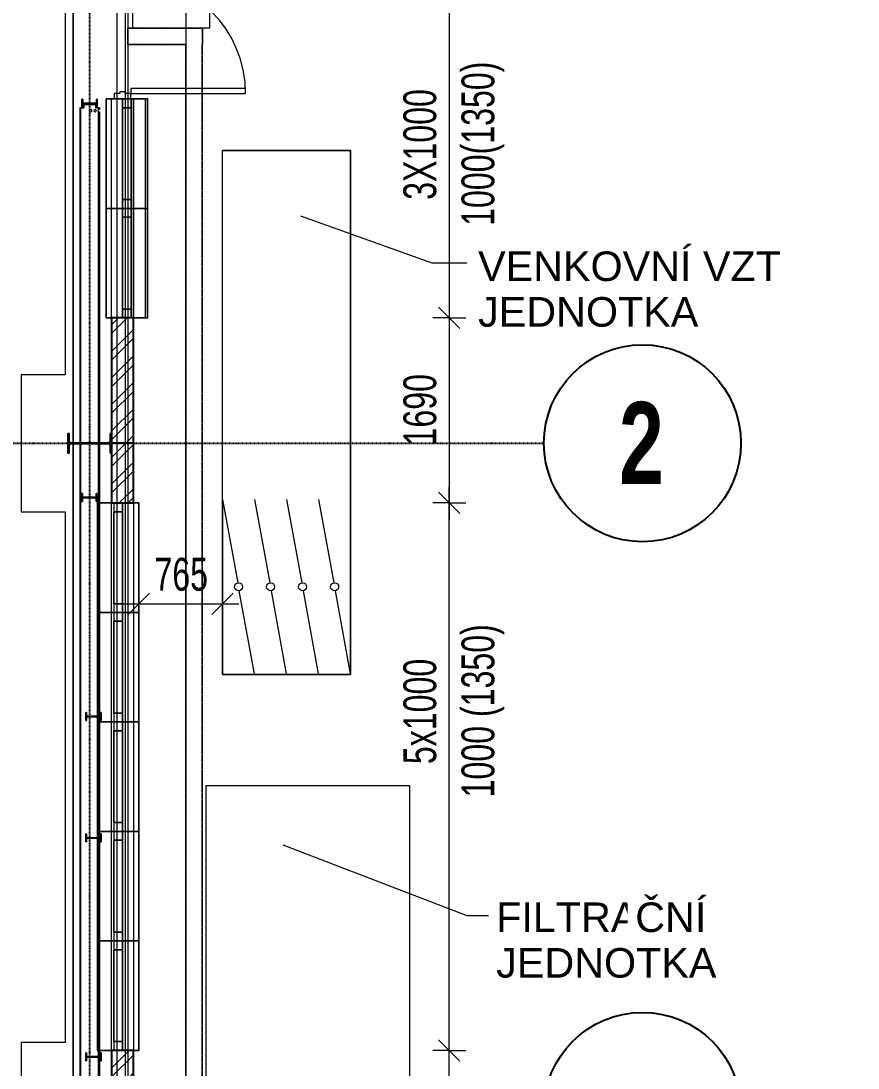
# Model space of a CAD drawing. Header units: millimetres. Extents: x 2179 to 48742, y 3478 to 161002.
# Drawn here: x 37212 to 44859, y 141284 to 150848 of the extents above; entities that cross this region are included whole.
import ezdxf

# ---------------------------------------------------------------- set-up
doc = ezdxf.new("R2010")
doc.units = ezdxf.units.MM
doc.linetypes.add('1_Čerchovaná 6_0mm', pattern=[12, 6, -3, 0, -3])
doc.linetypes.add('3_Čárkovaná 1_0mm', pattern=[2, 1, -1])
for name, color, linetype, lineweight, true_color in [('2966-1_navrh dispozice stroju-HK_02_dwg-1', 7, 'Continuous', 9, 0x919191), ('A-WALL-PATT-1', 9, 'Continuous', 9, 0x808080), ('S-GRID-1', 9, '1_Čerchovaná 6_0mm', 25, 0x808080), ('S-GRID-IDEN', 9, 'Continuous', 25, 0x808080), ('S-GRID-IDEN-1', 9, 'Continuous', 9, 0x808080)]:
    doc.layers.add(name, color=color, linetype=linetype, lineweight=lineweight, true_color=true_color)
for name, color, linetype, lineweight in [('A-ANNO-DIMS', 7, 'Continuous', 9), ('A-ANNO-DIMS-150', 7, 'Continuous', 9), ('A-DETL-MBND', 7, '3_Čárkovaná 1_0mm', 9), ('A-DETL-THIN-1', 7, 'Continuous', 9), ('A-DOOR', 7, 'Continuous', 9), ('A-DOOR-1', 7, 'Continuous', 18), ('A-DOOR-FRAM', 7, 'Continuous', 18), ('A-FLOR', 7, 'Continuous', 9), ('A-GENM', 7, 'Continuous', 9), ('A-GLAZ', 7, 'Continuous', 9), ('A-GLAZ-SILL', 7, 'Continuous', 9), ('A-WALL', 7, 'Continuous', 9), ('A-WALL-1', 7, 'Continuous', 25), ('filtrační jednotka', 7, 'Continuous', 9), ('G-ANNO-TEXT', 7, 'Continuous', 9), ('Nedefinovaný_Potrubí_VZT_příslušenství', 7, 'Continuous', 9), ('Potrubí_VZT_příslušenství', 7, 'Continuous', 9), ('S-BEAM', 7, 'Continuous', 9), ('S-COLS', 7, 'Continuous', 9)]:
    doc.layers.add(name, color=color, linetype=linetype, lineweight=lineweight)
doc.styles.add('Arial_1', font='arial.ttf', dxfattribs={"width": 0.7, "height": 300})
doc.styles.add('Arial_2', font='arial.ttf', dxfattribs={"height": 270})
doc.styles.add('Arial_B_1', font='arialbd.ttf', dxfattribs={"width": 0.7, "height": 750})
doc.dimstyles.new('Vnitřní_-_průhledné', dxfattribs={"dimscale": 304.8, "dimtxt": 306.07782, "dimasz": 0.639764, "dimexe": 0.492126, "dimexo": 0.0625, "dimgap": 0.098425, "dimtad": 1, "dimdec": 0, "dimrnd": 5, "dimzin": 0, "dimdsep": 46, "dimtxsty": 'Arial_1', "dimblk1": 'OBLIQUE', "dimblk2": 'OBLIQUE', "dimsah": 1, "dimcen": 0.09, "dimdle": 0.492126, "dimazin": 0, "dimtfac": 1, "dimtdec": 4, "dimtix": 1, "dimtmove": 0, "dimatfit": 3, "dimfxl": 0.492126, "dimfxlon": 1, "dimtvp": 1, "dimtolj": 1, "dimtzin": 0, "dimarcsym": 2})
doc.dimstyles.new('Vnitřní_-_průhledné_1', dxfattribs={"dimscale": 304.8, "dimtxt": 306.07782, "dimasz": 0.639764, "dimexe": 0.492126, "dimexo": 0.0625, "dimgap": 0.098425, "dimtad": 1, "dimdec": 0, "dimrnd": 5, "dimzin": 0, "dimdsep": 46, "dimtxsty": 'Arial_1', "dimblk1": 'OBLIQUE', "dimblk2": 'OBLIQUE', "dimsah": 1, "dimcen": 0.09, "dimdle": 0.492126, "dimazin": 0, "dimtfac": 1, "dimtdec": 4, "dimtix": 1, "dimtmove": 2, "dimatfit": 3, "dimfxl": 0.492126, "dimfxlon": 1, "dimtvp": 1, "dimtolj": 1, "dimtzin": 0, "dimarcsym": 2})
pattern_1 = [(45.00036, (-161918.41, 0), (-121.23422, 121.2327), []), (45.00036, (-161837.59, 0.0005), (-121.23422, 121.2327), [])]

# ---------------------------------------------------------------- blocks, each defined once
blk = doc.blocks.new('Sloup IPE - 387893-1NP _ stroje')
at = {"layer": 'S-COLS'}
for p, q in [((246811, 23247.8), (246718.2, 23093.5)), ((246718.2, 23093.5), (246811, 23247.8)), ((246789.2, 23185.4), (246822.5, 23240.9)), ((246822.5, 23240.9), (246789.2, 23185.4)), ((246822.5, 23240.9), (246811, 23247.8)), ((246811, 23247.8), (246822.5, 23240.9)), ((246799.6, 23229), (246788.3, 23210.1)), ((246788.3, 23210.1), (246799.6, 23229)), ((246799.6, 23229), (246788.3, 23210.1)), ((246788.3, 23210.1), (246799.6, 23229)), ((246799.6, 23229), (246788.3, 23210.1)), ((246788.3, 23210.1), (246799.6, 23229)), ((246799.6, 23229), (246788.3, 23210.1)), ((246788.3, 23210.1), (246799.6, 23229)), ((246788.3, 23210.1), (246799.9, 23203.1)), ((246788.3, 23210.1), (246799.9, 23203.1)), ((246788.3, 23210.1), (246799.9, 23203.1)), ((246788.3, 23210.1), (246799.9, 23203.1)), ((246792, 23149.2), (247075.6, 22978.7)), ((247075.6, 22978.7), (246792, 23149.2)), ((247080.1, 22986.1), (246796.4, 23156.6)), ((246796.4, 23156.6), (247080.1, 22986.1)), ((246811.2, 23222), (246799.6, 23229)), ((246811.2, 23222), (246799.6, 23229)), ((246811.2, 23222), (246799.6, 23229)), ((246811.2, 23222), (246799.6, 23229)), ((246811.2, 23222), (246799.9, 23203.1)), ((246799.9, 23203.1), (246811.2, 23222)), ((246811.2, 23222), (246799.9, 23203.1)), ((246799.9, 23203.1), (246811.2, 23222)), ((246811.2, 23222), (246799.9, 23203.1)), ((246799.9, 23203.1), (246811.2, 23222)), ((246811.2, 23222), (246799.9, 23203.1)), ((246799.9, 23203.1), (246811.2, 23222)), ((246718.2, 23093.5), (246729.8, 23086.6)), ((246729.8, 23086.6), (246718.2, 23093.5)), ((246740.9, 23131.3), (246729.6, 23112.4)), ((246729.6, 23112.4), (246740.9, 23131.3)), ((246740.9, 23131.3), (246729.6, 23112.4)), ((246729.6, 23112.4), (246740.9, 23131.3)), ((246740.9, 23131.3), (246729.6, 23112.4)), ((246729.6, 23112.4), (246740.9, 23131.3)), ((246740.9, 23131.3), (246729.6, 23112.4)), ((246729.6, 23112.4), (246740.9, 23131.3)), ((246729.6, 23112.4), (246741.1, 23105.4)), ((246729.6, 23112.4), (246741.1, 23105.4)), ((246729.6, 23112.4), (246741.1, 23105.4)), ((246729.6, 23112.4), (246741.1, 23105.4)), ((246729.8, 23086.6), (246763.1, 23142)), ((246763.1, 23142), (246729.8, 23086.6)), ((246752.5, 23124.3), (246740.9, 23131.3)), ((246752.5, 23124.3), (246740.9, 23131.3)), ((246752.5, 23124.3), (246740.9, 23131.3)), ((246752.5, 23124.3), (246740.9, 23131.3)), ((246752.5, 23124.3), (246741.1, 23105.4)), ((246741.1, 23105.4), (246752.5, 23124.3)), ((246752.5, 23124.3), (246741.1, 23105.4)), ((246741.1, 23105.4), (246752.5, 23124.3)), ((246752.5, 23124.3), (246741.1, 23105.4)), ((246741.1, 23105.4), (246752.5, 23124.3)), ((246752.5, 23124.3), (246741.1, 23105.4)), ((246741.1, 23105.4), (246752.5, 23124.3)), ((247142.2, 23048.7), (247108.9, 22993.2)), ((247108.9, 22993.2), (247142.2, 23048.7)), ((247153.8, 23041.7), (247142.2, 23048.7)), ((247142.2, 23048.7), (247153.8, 23041.7)), ((247061.1, 22887.5), (247153.8, 23041.7)), ((247153.8, 23041.7), (247061.1, 22887.5)), ((247082.8, 22949.9), (247049.5, 22894.4)), ((247049.5, 22894.4), (247082.8, 22949.9)), ((247049.5, 22894.4), (247061.1, 22887.5)), ((247061.1, 22887.5), (247049.5, 22894.4))]:
    blk.add_line(p, q, dxfattribs=at)
at = {"layer": 'S-COLS', "flags": 128}
for points in [[(246763.1, 23142), (246766, 23145.8), (246769.6, 23148.8), (246773.8, 23150.9), (246778.4, 23152), (246783.1, 23152.1), (246787.7, 23151.2), (246792, 23149.2)], [(246796.4, 23156.6), (246792.6, 23159.4), (246789.6, 23163.1), (246787.5, 23167.3), (246786.4, 23171.8), (246786.3, 23176.5), (246787.2, 23181.1), (246789.2, 23185.4)], [(247075.6, 22978.7), (247079.4, 22975.8), (247082.4, 22972.2), (247084.5, 22968), (247085.6, 22963.5), (247085.7, 22958.7), (247084.8, 22954.1), (247082.8, 22949.9)], [(247108.9, 22993.2), (247106, 22989.5), (247102.4, 22986.5), (247098.2, 22984.4), (247093.7, 22983.2), (247089, 22983.1), (247084.3, 22984.1), (247080.1, 22986.1)]]:
    blk.add_lwpolyline(points, dxfattribs=at)
at = {"layer": 'S-COLS'}
for centre, start, end in [((246781.1, 23131.2), 58.98964, 148.98964), ((246807.2, 23174.6), 148.98964, 238.98964), ((247064.8, 22960.7), 328.98964, 58.98964), ((247090.9, 23004.1), 238.98964, 328.98964)]:
    blk.add_arc(centre, 21, start, end, dxfattribs=at)
blk = doc.blocks.new('OKNO_1k - Okno Hala 1000x1000-586513-1NP _ stroje')
at = {"layer": 'A-GENM'}
for p, q in [((500, 230), (-500, 230)), ((-500, 230), (-500, 220)), ((-500, 230), (-500, 210)), ((500, 230), (-500, 230)), ((-500, 80), (-500, 220)), ((-500, 210), (-500, 80)), ((-500, 210), (500, 210)), ((500, 210), (-500, 210)), ((500, 210), (500, 230)), ((500, 220), (500, 230)), ((500, 220), (500, 80)), ((500, 80), (500, 210)), ((500, 80), (-500, 80)), ((500, 80), (-500, 80))]:
    blk.add_line(p, q, dxfattribs=at)
at = {"layer": 'A-GLAZ'}
for p, q in [((-500, 80), (-500, 0)), ((500, 80), (-500, 80)), ((-500, 80), (-500, 0)), ((500, 80), (-500, 80)), ((-420, 80), (-420, 0)), ((-420, 0), (-420, 80)), ((420, 80), (-420, 80)), ((-420, 80), (420, 80)), ((-420, 0), (-420, 80)), ((420, 0), (420, 80)), ((420, 0), (420, 80)), ((420, 80), (420, 0)), ((500, 80), (500, 0)), ((500, 0), (500, 80)), ((500, 0), (-500, 0)), ((-500, 0), (500, 0)), ((-500, 0), (500, 0)), ((-500, -150), (-500, 0)), ((-500, 0), (-500, -148)), ((-500, 0), (500, 0)), ((-500, 0), (500, 0)), ((420, 0), (-420, 0)), ((420, 0), (-420, 0)), ((500, -148), (500, 0)), ((500, 0), (500, -150)), ((-500, -148), (-500, -150)), ((-500, -148), (500, -148)), ((-500, -148), (500, -148)), ((500, -150), (-500, -150)), ((-500, -150), (500, -150)), ((500, -150), (500, -148))]:
    blk.add_line(p, q, dxfattribs=at)
at = {"layer": 'A-GLAZ-SILL'}
blk.add_line((-500, 100), (500, 100), dxfattribs=at)
blk = doc.blocks.new('Sloup IPE - 487110-1NP _ stroje')
at = {"layer": 'S-COLS'}
for p, q in [((248457, 25733.9), (248494.6, 25796.4)), ((248494.6, 25796.4), (248457, 25733.9)), ((248462.9, 25730.3), (248457, 25733.9)), ((248457, 25733.9), (248462.9, 25730.3)), ((248476.9, 25753.6), (248462.9, 25730.3)), ((248462.9, 25730.3), (248476.9, 25753.6)), ((248582.7, 25698.2), (248486.5, 25756)), ((248486.5, 25756), (248582.7, 25698.2)), ((248500.5, 25792.9), (248486.6, 25769.6)), ((248486.6, 25769.6), (248500.5, 25792.9)), ((248489, 25760), (248585.1, 25702.2)), ((248585.1, 25702.2), (248489, 25760)), ((248494.6, 25796.4), (248500.5, 25792.9)), ((248500.5, 25792.9), (248494.6, 25796.4)), ((248535.3, 25732.1), (248532.9, 25728.1)), ((248535.3, 25732.1), (248532.9, 25728.1)), ((248532.9, 25728.1), (248542.3, 25722.4)), ((248542.3, 25722.4), (248532.9, 25728.1)), ((248537, 25731.1), (248534.6, 25727.1)), ((248544, 25721.4), (248534.6, 25727.1)), ((248537.1, 25731), (248534.7, 25727)), ((248544, 25721.4), (248534.7, 25727)), ((248535.3, 25732.1), (248544.8, 25726.5)), ((248544.8, 25726.5), (248535.3, 25732.1)), ((248546.5, 25725.4), (248537, 25731.1)), ((248546.5, 25725.4), (248537.1, 25731)), ((248554.1, 25720.8), (248544.8, 25726.5)), ((248544.8, 25726.5), (248554.2, 25720.8)), ((248546.5, 25725.4), (248555.9, 25719.8)), ((248546.5, 25725.4), (248555.9, 25719.8)), ((248594.7, 25704.6), (248608.7, 25727.9)), ((248608.7, 25727.9), (248594.7, 25704.6)), ((248608.7, 25727.9), (248614.6, 25724.3)), ((248614.6, 25724.3), (248608.7, 25727.9)), ((248551.7, 25716.8), (248542.3, 25722.4)), ((248542.3, 25722.4), (248551.8, 25716.8)), ((248544, 25721.4), (248553.5, 25715.7)), ((248544, 25721.4), (248553.5, 25715.7)), ((248554.1, 25720.8), (248551.7, 25716.8)), ((248551.8, 25716.8), (248554.2, 25720.8)), ((248553.5, 25715.7), (248555.9, 25719.8)), ((248553.5, 25715.7), (248555.9, 25719.8)), ((248569.6, 25711.5), (248567.2, 25707.5)), ((248569.6, 25711.5), (248567.2, 25707.5)), ((248576.6, 25701.8), (248567.2, 25707.5)), ((248567.2, 25707.5), (248576.6, 25701.8)), ((248571.3, 25710.5), (248568.9, 25706.5)), ((248578.3, 25700.8), (248568.9, 25706.5)), ((248571.4, 25710.4), (248569, 25706.4)), ((248578.3, 25700.8), (248569, 25706.4)), ((248569.6, 25711.5), (248579, 25705.9)), ((248579, 25705.9), (248569.6, 25711.5)), ((248571.1, 25665.3), (248585.1, 25688.6)), ((248585.1, 25688.6), (248571.1, 25665.3)), ((248577, 25661.7), (248571.1, 25665.3)), ((248571.1, 25665.3), (248577, 25661.7)), ((248580.7, 25704.8), (248571.3, 25710.5)), ((248580.7, 25704.8), (248571.4, 25710.4)), ((248582.7, 25698.2), (248576.6, 25701.8)), ((248576.6, 25701.8), (248582.7, 25698.2)), ((248582.7, 25698.2), (248576.6, 25701.8)), ((248614.6, 25724.3), (248577, 25661.7)), ((248577, 25661.7), (248614.6, 25724.3)), ((248582.7, 25698.2), (248578.3, 25700.8)), ((248578.3, 25700.8), (248582.7, 25698.2)), ((248578.3, 25700.8), (248582.7, 25698.2)), ((248585.1, 25702.2), (248579, 25705.9)), ((248579, 25705.9), (248585.1, 25702.2)), ((248585.1, 25702.2), (248579, 25705.9)), ((248580.7, 25704.8), (248585.1, 25702.2)), ((248580.7, 25704.8), (248585.1, 25702.2)), ((248585.1, 25702.2), (248580.7, 25704.8)), ((248584.7, 25696.4), (248585.7, 25695.8)), ((248584.7, 25696.4), (248585.7, 25695.8)), ((248584.7, 25696.4), (248585.8, 25695.7)), ((248585.7, 25695.8), (248588.6, 25700.7)), ((248585.8, 25695.7), (248588.7, 25700.6)), ((248586.8, 25693.6), (248585.8, 25694.2)), ((248586.8, 25693.6), (248585.8, 25694.2)), ((248586.8, 25693.6), (248591.1, 25700.7)), ((248586.8, 25693.6), (248591.1, 25700.7)), ((248587.6, 25701.3), (248588.6, 25700.7)), ((248588.6, 25700.7), (248587.6, 25701.3)), ((248588.7, 25700.6), (248587.6, 25701.3)), ((248590, 25701.3), (248591.1, 25700.7)), ((248590, 25701.3), (248591.1, 25700.7))]:
    blk.add_line(p, q, dxfattribs=at)
for centre, start, end in [((248482.9, 25750), 58.98964, 148.98964), ((248482.9, 25750), 58.98964, 148.98964), ((248492.6, 25766), 148.98964, 238.98964), ((248492.6, 25766), 148.98964, 238.98964), ((248579.1, 25692.2), 328.98964, 58.98964), ((248579.1, 25692.2), 328.98964, 58.98964), ((248588.7, 25708.2), 238.98964, 328.98964), ((248588.7, 25708.2), 238.98964, 328.98964)]:
    blk.add_arc(centre, 7, start, end, dxfattribs=at)
for points, knots in [([(248582.7, 25698.2), (248583.1, 25697.9), (248583.9, 25697.3), (248585.1, 25695.9), (248585.6, 25694.9), (248585.8, 25694.2)], [0, 0, 0, 0, 0.25, 0.5, 1, 1, 1, 1]), ([(248582.7, 25698.2), (248583.1, 25697.9), (248583.9, 25697.3), (248585.1, 25695.9), (248585.6, 25694.9), (248585.8, 25694.2)], [0, 0, 0, 0, 0.25, 0.5, 1, 1, 1, 1]), ([(248582.7, 25698.2), (248583.1, 25697.9), (248583.9, 25697.3), (248585.1, 25695.9), (248585.6, 25694.9), (248585.8, 25694.2)], [-1, -1, -1, -1, -0.75, -0.5, 0, 0, 0, 0]), ([(248585.1, 25702.2), (248585.6, 25701.9), (248586.5, 25701.5), (248588.2, 25701.1), (248589.4, 25701.2), (248590, 25701.3)], [0, 0, 0, 0, 0.25, 0.5, 1, 1, 1, 1]), ([(248585.1, 25702.2), (248585.6, 25701.9), (248586.5, 25701.5), (248588.2, 25701.1), (248589.4, 25701.2), (248590, 25701.3)], [-1, -1, -1, -1, -0.75, -0.5, 0, 0, 0, 0]), ([(248585.1, 25702.2), (248585.6, 25701.9), (248586.5, 25701.5), (248588.2, 25701.1), (248589.4, 25701.2), (248590, 25701.3)], [-1, -1, -1, -1, -0.75, -0.5, 0, 0, 0, 0])]:
    blk.add_open_spline(points, degree=3, knots=knots, dxfattribs=at)
for points in [[(248582.7, 25698.2), (248583.2, 25697.9), (248583.9, 25697.3), (248584.5, 25696.7), (248584.7, 25696.4)], [(248582.7, 25698.2), (248583.2, 25697.9), (248583.9, 25697.3), (248584.5, 25696.7), (248584.7, 25696.4)], [(248582.7, 25698.2), (248583.2, 25697.9), (248583.9, 25697.3), (248584.5, 25696.7), (248584.7, 25696.4)], [(248584.7, 25696.4), (248584.9, 25696.2), (248585.2, 25695.7), (248585.5, 25694.9), (248585.7, 25694.5), (248585.8, 25694.2)], [(248585.1, 25702.2), (248585.6, 25701.9), (248586.5, 25701.5), (248587.3, 25701.3), (248587.6, 25701.3)], [(248585.1, 25702.2), (248585.6, 25701.9), (248586.5, 25701.5), (248587.3, 25701.3), (248587.6, 25701.3)], [(248585.1, 25702.2), (248585.6, 25701.9), (248586.5, 25701.5), (248587.3, 25701.3), (248587.6, 25701.3)], [(248587.6, 25701.3), (248587.9, 25701.2), (248588.5, 25701.2), (248589.3, 25701.2), (248589.8, 25701.3), (248590, 25701.3)]]:
    blk.add_open_spline(points, degree=3, dxfattribs=at)
blk = doc.blocks.new('IPE - 489591-1NP _ stroje')
at = {"layer": 'S-BEAM'}
for p, q in [((248436.5, 25740.4), (243757, 17955.7)), ((248436.5, 25740.4), (243757, 17955.7)), ((248443.3, 25736.3), (243762.1, 17948.6)), ((248443.3, 25736.3), (243762.1, 17948.6)), ((248443.3, 25736.3), (243762.1, 17948.6)), ((248443.3, 25736.3), (248436.5, 25740.4)), ((248436.5, 25740.4), (248443.3, 25736.3)), ((248451, 25731.6), (248443.3, 25736.3)), ((248443.3, 25736.3), (248451, 25731.6)), ((248451, 25731.6), (248468.9, 25720.9)), ((248451, 25731.6), (248468.9, 25720.9)), ((248484, 25745.9), (248468.9, 25720.9)), ((248484, 25745.9), (248468.9, 25720.9)), ((248575, 25691.1), (248484, 25745.9)), ((248484, 25745.9), (248575, 25691.1)), ((248575, 25691.1), (248560, 25666.2)), ((248575, 25691.1), (248560, 25666.2)), ((248576.2, 25656.4), (248560, 25666.2)), ((248576.2, 25656.4), (248560, 25666.2)), ((248574.4, 25636.1), (248583.9, 25651.8)), ((248583.9, 25651.8), (248574.4, 25636.1)), ((248583.9, 25651.8), (248574.4, 25636.1)), ((248576.2, 25656.4), (248583.9, 25651.8)), ((248583.9, 25651.8), (248576.2, 25656.4)), ((248590.7, 25647.7), (248583.1, 25634.9)), ((248590.7, 25647.7), (248583.1, 25634.9)), ((248590.7, 25647.7), (248583.9, 25651.8)), ((248590.7, 25647.7), (248583.9, 25651.8)), ((243905.9, 17869.5), (248566.7, 25623.2)), ((248566.7, 25623.2), (243905.9, 17869.5)), ((248566.7, 25623.2), (243905.9, 17869.5)), ((248571.7, 25616.1), (243914.5, 17868.4)), ((248571.7, 25616.1), (243914.5, 17868.4))]:
    blk.add_line(p, q, dxfattribs=at)
for centre, start, end in [((248508.8, 25666.7), 58.98964, 238.98964), ((248508.8, 25666.7), 58.98964, 238.98964), ((248508.8, 25666.7), 238.98964, 58.98964), ((248508.8, 25666.7), 238.98964, 58.98964), ((248543.1, 25646.1), 58.98964, 238.98964), ((248543.1, 25646.1), 58.98964, 238.98964), ((248543.1, 25646.1), 238.98964, 58.98964), ((248543.1, 25646.1), 238.98964, 58.98964), ((248577.4, 25625.5), 58.98964, 105.64236), ((248577.4, 25625.5), 58.98964, 105.64236), ((248577.4, 25625.5), 192.33692, 238.98964), ((248577.4, 25625.5), 192.33692, 238.98964)]:
    blk.add_arc(centre, 11, start, end, dxfattribs=at)
for knots in [[0, 0, 0, 0, 0.1, 0.15, 0.2, 0.25, 0.3, 0.35, 0.4, 0.5, 0.6, 0.65, 0.7, 0.75, 0.8, 0.85, 0.9, 1, 1, 1, 1], [-1, -1, -1, -1, -0.9, -0.85, -0.8, -0.75, -0.7, -0.65, -0.6, -0.5, -0.4, -0.35, -0.3, -0.25, -0.2, -0.15, -0.1, 0, 0, 0, 0]]:
    blk.add_open_spline([(248566.7, 25623.2), (248566.7, 25623.2), (248566.6, 25623.4), (248566.5, 25624.1), (248566.4, 25624.9), (248566.4, 25625.8), (248566.5, 25626.8), (248566.7, 25627.9), (248567.1, 25629.4), (248567.9, 25631.2), (248569.1, 25632.8), (248570.2, 25633.9), (248571.1, 25634.6), (248572, 25635.1), (248572.8, 25635.5), (248573.5, 25635.8), (248574.2, 25636), (248574.4, 25636.1), (248574.4, 25636.1)], degree=3, knots=knots, dxfattribs=at)
blk = doc.blocks.new('Sloup IPE - 507956-1NP _ stroje')
at = {"layer": 'S-COLS'}
for p, q in [((245030.2, 19965.1), (245067.8, 20027.7)), ((245067.8, 20027.7), (245030.2, 19965.1)), ((245073.7, 20024.1), (245059.8, 20000.8)), ((245059.8, 20000.8), (245073.7, 20024.1)), ((245062.2, 19991.2), (245158.3, 19933.4)), ((245158.3, 19933.4), (245062.2, 19991.2)), ((245067.8, 20027.7), (245073.7, 20024.1)), ((245073.7, 20024.1), (245067.8, 20027.7)), ((245036.1, 19961.5), (245030.2, 19965.1)), ((245030.2, 19965.1), (245036.1, 19961.5)), ((245050.1, 19984.8), (245036.1, 19961.5)), ((245036.1, 19961.5), (245050.1, 19984.8)), ((245155.9, 19929.4), (245059.7, 19987.2)), ((245059.7, 19987.2), (245155.9, 19929.4)), ((245144.3, 19896.5), (245158.3, 19919.8)), ((245158.3, 19919.8), (245144.3, 19896.5)), ((245150.2, 19893), (245144.3, 19896.5)), ((245144.3, 19896.5), (245150.2, 19893)), ((245187.8, 19955.5), (245150.2, 19893)), ((245150.2, 19893), (245187.8, 19955.5)), ((245167.9, 19935.8), (245181.9, 19959.1)), ((245181.9, 19959.1), (245167.9, 19935.8)), ((245181.9, 19959.1), (245187.8, 19955.5)), ((245187.8, 19955.5), (245181.9, 19959.1))]:
    blk.add_line(p, q, dxfattribs=at)
for centre, start, end in [((245056.1, 19981.2), 58.98964, 148.98964), ((245056.1, 19981.2), 58.98964, 148.98964), ((245065.8, 19997.2), 148.98964, 238.98964), ((245065.8, 19997.2), 148.98964, 238.98964), ((245152.3, 19923.4), 328.98964, 58.98964), ((245152.3, 19923.4), 328.98964, 58.98964), ((245161.9, 19939.4), 238.98964, 328.98964), ((245161.9, 19939.4), 238.98964, 328.98964)]:
    blk.add_arc(centre, 7, start, end, dxfattribs=at)
blk = doc.blocks.new('Sloup IPE - 508019-1NP _ stroje')
at = {"layer": 'S-COLS'}
for p, q in [((245639.1, 20978.1), (245601.5, 20915.5)), ((245601.5, 20915.5), (245639.1, 20978.1)), ((245631.1, 20951.3), (245645, 20974.5)), ((245645, 20974.5), (245631.1, 20951.3)), ((245645, 20974.5), (245639.1, 20978.1)), ((245639.1, 20978.1), (245645, 20974.5)), ((245601.5, 20915.5), (245607.4, 20912)), ((245607.4, 20912), (245601.5, 20915.5)), ((245607.4, 20912), (245621.4, 20935.2)), ((245621.4, 20935.2), (245607.4, 20912)), ((245631, 20937.6), (245727.2, 20879.8)), ((245727.2, 20879.8), (245631, 20937.6)), ((245729.6, 20883.8), (245633.4, 20941.6)), ((245633.4, 20941.6), (245729.6, 20883.8)), ((245729.6, 20870.2), (245715.6, 20846.9)), ((245715.6, 20846.9), (245729.6, 20870.2)), ((245721.5, 20843.4), (245759.1, 20906)), ((245759.1, 20906), (245721.5, 20843.4)), ((245753.2, 20909.5), (245739.2, 20886.2)), ((245739.2, 20886.2), (245753.2, 20909.5)), ((245759.1, 20906), (245753.2, 20909.5)), ((245753.2, 20909.5), (245759.1, 20906)), ((245715.6, 20846.9), (245721.5, 20843.4)), ((245721.5, 20843.4), (245715.6, 20846.9))]:
    blk.add_line(p, q, dxfattribs=at)
for centre, start, end in [((245637.1, 20947.6), 148.98964, 238.98964), ((245637.1, 20947.6), 148.98964, 238.98964), ((245627.4, 20931.6), 58.98964, 148.98964), ((245627.4, 20931.6), 58.98964, 148.98964), ((245723.6, 20873.8), 328.98964, 58.98964), ((245723.6, 20873.8), 328.98964, 58.98964), ((245733.2, 20889.8), 238.98964, 328.98964), ((245733.2, 20889.8), 238.98964, 328.98964)]:
    blk.add_arc(centre, 7, start, end, dxfattribs=at)
blk = doc.blocks.new('Sloup IPE - 508076-1NP _ stroje')
at = {"layer": 'S-COLS'}
for p, q in [((243999.8, 18251), (244037.4, 18313.5)), ((244037.4, 18313.5), (243999.8, 18251)), ((244019.7, 18270.7), (244005.7, 18247.4)), ((244005.7, 18247.4), (244019.7, 18270.7)), ((244125.5, 18215.3), (244029.3, 18273.1)), ((244029.3, 18273.1), (244125.5, 18215.3)), ((244043.4, 18310), (244029.4, 18286.7)), ((244029.4, 18286.7), (244043.4, 18310)), ((244031.8, 18277.1), (244127.9, 18219.3)), ((244127.9, 18219.3), (244031.8, 18277.1)), ((244037.4, 18313.5), (244043.4, 18310)), ((244043.4, 18310), (244037.4, 18313.5)), ((244005.7, 18247.4), (243999.8, 18251)), ((243999.8, 18251), (244005.7, 18247.4)), ((244113.9, 18182.4), (244127.9, 18205.7)), ((244127.9, 18205.7), (244113.9, 18182.4)), ((244119.8, 18178.8), (244113.9, 18182.4)), ((244113.9, 18182.4), (244119.8, 18178.8)), ((244157.4, 18241.4), (244119.8, 18178.8)), ((244119.8, 18178.8), (244157.4, 18241.4)), ((244137.5, 18221.7), (244151.5, 18244.9)), ((244151.5, 18244.9), (244137.5, 18221.7)), ((244151.5, 18244.9), (244157.4, 18241.4)), ((244157.4, 18241.4), (244151.5, 18244.9))]:
    blk.add_line(p, q, dxfattribs=at)
for centre, start, end in [((244025.7, 18267.1), 58.98964, 148.98964), ((244025.7, 18267.1), 58.98964, 148.98964), ((244035.4, 18283.1), 148.98964, 238.98964), ((244035.4, 18283.1), 148.98964, 238.98964), ((244121.9, 18209.3), 328.98964, 58.98964), ((244121.9, 18209.3), 328.98964, 58.98964), ((244131.5, 18225.3), 238.98964, 328.98964), ((244131.5, 18225.3), 238.98964, 328.98964)]:
    blk.add_arc(centre, 7, start, end, dxfattribs=at)
blk = doc.blocks.new('Sloup IPE - 508146-1NP _ stroje')
at = {"layer": 'S-COLS'}
for p, q in [((246636.9, 22711.8), (246599.3, 22649.2)), ((246599.3, 22649.2), (246636.9, 22711.8)), ((246605.3, 22645.7), (246619.2, 22669)), ((246619.2, 22669), (246605.3, 22645.7)), ((246628.8, 22671.3), (246725, 22613.5)), ((246725, 22613.5), (246628.8, 22671.3)), ((246628.9, 22685), (246642.9, 22708.3)), ((246642.9, 22708.3), (246628.9, 22685)), ((246727.4, 22617.6), (246631.3, 22675.4)), ((246631.3, 22675.4), (246727.4, 22617.6)), ((246642.9, 22708.3), (246636.9, 22711.8)), ((246636.9, 22711.8), (246642.9, 22708.3)), ((246599.3, 22649.2), (246605.3, 22645.7)), ((246605.3, 22645.7), (246599.3, 22649.2)), ((246727.4, 22603.9), (246713.4, 22580.7)), ((246713.4, 22580.7), (246727.4, 22603.9)), ((246713.4, 22580.7), (246719.3, 22577.1)), ((246719.3, 22577.1), (246713.4, 22580.7)), ((246719.3, 22577.1), (246756.9, 22639.7)), ((246756.9, 22639.7), (246719.3, 22577.1)), ((246751, 22643.2), (246737, 22620)), ((246737, 22620), (246751, 22643.2)), ((246756.9, 22639.7), (246751, 22643.2)), ((246751, 22643.2), (246756.9, 22639.7))]:
    blk.add_line(p, q, dxfattribs=at)
for centre, start, end in [((246625.2, 22665.3), 58.98964, 148.98964), ((246625.2, 22665.3), 58.98964, 148.98964), ((246634.9, 22681.4), 148.98964, 238.98964), ((246634.9, 22681.4), 148.98964, 238.98964), ((246721.4, 22607.5), 328.98964, 58.98964), ((246721.4, 22607.5), 328.98964, 58.98964), ((246731, 22623.6), 238.98964, 328.98964), ((246731, 22623.6), 238.98964, 328.98964)]:
    blk.add_arc(centre, 7, start, end, dxfattribs=at)
blk = doc.blocks.new('Větrací tlumičová jednotka_ levá - VZT S REKUPERACI-581700-1NP _ stroje')
at = {"layer": 'Potrubí_VZT_příslušenství'}
for p, q in [((-2392.5, -585), (-2392.5, 585)), ((-2392.5, 585), (-2392.5, -585)), ((-2392.5, 585), (2392.5, 585)), ((-2392.5, 585), (2392.5, 585)), ((-1627.3, 585), (-2387.5, 585)), ((-1627.3, 585), (-2387.5, 585)), ((-1627.3, 585), (-2387.5, 585)), ((-1627.3, 585), (-2387.5, 585)), ((-1555.1, 585), (-1628.2, 585)), ((-1555.1, 585), (-1628.2, 585)), ((-1555.1, 585), (-1628.2, 585)), ((-1555.1, 585), (-1628.2, 585)), ((-795.8, 585), (-1556.1, 585)), ((-795.8, 585), (-1556.1, 585)), ((-795.8, 585), (-1556.1, 585)), ((-795.8, 585), (-1556.1, 585)), ((-795.8, 585), (-1555.7, 445.4)), ((2392.5, -585), (2392.5, 585)), ((2392.5, 585), (2392.5, -585)), ((-2387.5, 292.5), (-1627.6, 432.1)), ((-795.8, 292.5), (-1555.7, 152.9)), ((-2387.5, 0), (-1627.6, 139.6)), ((-795.8, 0), (-1555.7, -139.6)), ((-2387.5, -292.5), (-1627.6, -152.9)), ((-795.8, -292.5), (-1555.7, -432.1)), ((-2387.5, -585), (-1627.6, -445.4)), ((2392.5, -585), (-2392.5, -585)), ((-2392.5, -585), (2392.5, -585)), ((-2387.5, -585), (-1627.3, -585)), ((-2387.5, -585), (-1627.3, -585)), ((-2387.5, -585), (-1627.3, -585)), ((-2387.5, -585), (-1627.3, -585)), ((-1628.2, -585), (-1555.1, -585)), ((-1628.2, -585), (-1555.1, -585)), ((-1628.2, -585), (-1555.1, -585)), ((-1628.2, -585), (-1555.1, -585)), ((-795.8, -585), (-1556.1, -585)), ((-795.8, -585), (-1556.1, -585)), ((-795.8, -585), (-1556.1, -585)), ((-795.8, -585), (-1556.1, -585))]:
    blk.add_line(p, q, dxfattribs=at)
for centre in [(-1591.7, 438.8), (-1591.7, 146.3), (-1591.7, -146.3), (-1591.7, -438.7)]:
    blk.add_circle(centre, 36.6, dxfattribs=at)
blk = doc.blocks.new('OKNO_1k - Okno Hala 1000x1000-796436-1NP _ stroje')
at = {"layer": 'A-GENM'}
for p, q in [((-500, -220), (-500, -80)), ((-500, -80), (-500, -210)), ((-500, -80), (500, -80)), ((-500, -80), (500, -80)), ((500, -210), (500, -80)), ((500, -80), (500, -220)), ((-500, -210), (-500, -230)), ((500, -210), (-500, -210)), ((-500, -210), (500, -210)), ((-500, -220), (-500, -230)), ((-500, -230), (500, -230)), ((-500, -230), (500, -230)), ((500, -230), (500, -210)), ((500, -230), (500, -220))]:
    blk.add_line(p, q, dxfattribs=at)
at = {"layer": 'A-GLAZ'}
for p, q in [((-500, 150), (-500, 148)), ((-500, 0), (-500, 150)), ((-500, 150), (500, 150)), ((500, 150), (-500, 150)), ((-500, 148), (-500, 0)), ((500, 148), (-500, 148)), ((500, 148), (-500, 148)), ((500, 150), (500, 0)), ((500, 148), (500, 150)), ((500, 0), (500, 148)), ((500, 0), (-500, 0)), ((-500, 0), (500, 0)), ((-500, 0), (500, 0)), ((-500, -80), (-500, 0)), ((-500, -80), (-500, 0)), ((500, 0), (-500, 0)), ((500, 0), (-500, 0)), ((-420, -80), (-420, 0)), ((420, 0), (-420, 0)), ((-420, 0), (-420, -80)), ((-420, 0), (-420, -80)), ((420, 0), (-420, 0)), ((420, 0), (420, -80)), ((420, 0), (420, -80)), ((420, -80), (420, 0)), ((500, -80), (500, 0)), ((500, 0), (500, -80)), ((500, -80), (-500, -80)), ((500, -80), (-500, -80)), ((-420, -80), (420, -80)), ((420, -80), (-420, -80))]:
    blk.add_line(p, q, dxfattribs=at)
at = {"layer": 'A-GLAZ-SILL'}
blk.add_line((-500, -100), (500, -100), dxfattribs=at)
blk = doc.blocks.new('Vnější jednoduché dvoukřídlé dveře - 1050 x 2100mm-849430-1NP _ stroje')
at = {"layer": 'A-DOOR'}
blk.add_arc((525, 81.35), 1050, 90, 180, dxfattribs=at)
at = {"layer": 'A-DOOR-1'}
for p, q in [((525, 1131.35), (480, 1131.35)), ((480, 1131.35), (480, 81.35)), ((525, 81.35), (525, 1131.35)), ((480, 81.35), (525, 81.35))]:
    blk.add_line(p, q, dxfattribs=at)
at = {"layer": 'A-DOOR-FRAM'}
for p, q in [((-525, 81.35), (-575, 81.35)), ((-575, 81.35), (-575, -68.65)), ((-525, 31.5875), (-525, 81.35)), ((-509.125, 31.5875), (-525, 31.5875)), ((-509.125, -19.4375), (-509.125, 31.5875)), ((525, 31.5875), (509.125, 31.5875)), ((509.125, 31.5875), (509.125, -19.4375)), ((525, 81.35), (525, 31.5875)), ((575, 81.35), (525, 81.35)), ((575, -68.65), (575, 81.35)), ((-575, -68.65), (-525, -68.65)), ((-525, -68.65), (-525, -19.4375)), ((-525, -19.4375), (-509.125, -19.4375)), ((509.125, -19.4375), (525, -19.4375)), ((525, -19.4375), (525, -68.65)), ((525, -68.65), (575, -68.65))]:
    blk.add_line(p, q, dxfattribs=at)
blk = doc.blocks.new('2966-1_navrh dispozice stroju-HK_02_dwg-876232-1NP _ stroje')
at = {"layer": 'filtrační jednotka', "flags": 128}
blk.add_lwpolyline([(-59644.8, 62138.9), (-57019.9, 60561.1), (-56059.4, 62159.1), (-58684.2, 63736.9)], close=True, dxfattribs=at)
blk = doc.blocks.new('Osnova - 6mm-307864-1NP _ stroje')
at = {"layer": 'S-GRID-IDEN'}
blk.add_circle((0, 0), 6, dxfattribs=at)
blk = doc.blocks.new('DIMBLOCK25-1NP _ stroje')
at = {"layer": 'A-ANNO-DIMS-150', "lineweight": 18}
for p, q in [((41124.7, 141445.4), (41027.2, 141542.9)), ((41124.7, 141445.4), (41222.2, 141347.9)), ((41124.7, 137232.6), (41027.2, 137330.1)), ((41124.7, 137232.6), (41222.2, 137135.1))]:
    blk.add_line(p, q, dxfattribs=at)
at = {"layer": 'A-ANNO-DIMS-150'}
for p, q in [((41124.7, 141445.4), (40974.7, 141445.4)), ((41124.7, 137232.6), (41124.7, 141445.4)), ((41124.7, 141445.4), (41274.7, 141445.4)), ((41124.7, 137232.6), (40974.7, 137232.6)), ((41124.7, 137232.6), (41274.7, 137232.6))]:
    blk.add_line(p, q, dxfattribs=at)
at = {"layer": 'A-ANNO-DIMS-150', "color": 0, "insert": (40705.3, 139018.8), "char_height": 300, "width": 768.491, "attachment_point": 1, "rotation": 90, "line_spacing_factor": 0.941778, "style": 'Arial_1'}
blk.add_mtext('4215', dxfattribs=at)
blk = doc.blocks.new('_Oblique')
at = {"color": 0, "linetype": 'ByBlock', "lineweight": -2}
blk.add_line((-0.5, -0.5), (0.5, 0.5), dxfattribs=at)
blk = doc.blocks.new('DIMBLOCK26-1NP _ stroje')
at = {"layer": 'A-ANNO-DIMS-150', "lineweight": 18}
for p, q in [((41124.7, 146445.4), (41027.2, 146542.9)), ((41124.7, 146445.4), (41222.2, 146347.9)), ((41124.7, 141445.4), (41027.2, 141542.9)), ((41124.7, 141445.4), (41222.2, 141347.9))]:
    blk.add_line(p, q, dxfattribs=at)
at = {"layer": 'A-ANNO-DIMS-150'}
for p, q in [((41124.7, 141445.4), (41124.7, 146595.4)), ((41124.7, 146445.4), (40974.7, 146445.4)), ((41124.7, 146445.4), (41274.7, 146445.4)), ((41124.7, 141445.4), (40974.7, 141445.4)), ((41124.7, 141445.4), (41274.7, 141445.4))]:
    blk.add_line(p, q, dxfattribs=at)
at = {"layer": 'A-ANNO-DIMS-150', "color": 0, "char_height": 300, "attachment_point": 1, "rotation": 90, "line_spacing_factor": 0.941778, "style": 'Arial_1'}
for s, insert, width in [('1000 (1350)', (41236.2, 143756.1), 1859.07), ('5x1000', (40705.3, 144059.8), 1130.133)]:
    blk.add_mtext(s, dxfattribs=dict(at, insert=insert, width=width))
blk = doc.blocks.new('DIMBLOCK44-1NP _ stroje')
at = {"layer": 'A-ANNO-DIMS-150', "lineweight": 18}
for p, q in [((41124.7, 151285.4), (41027.2, 151382.9)), ((41124.7, 151285.4), (41222.2, 151187.9)), ((41124.7, 148135.4), (41027.2, 148232.9)), ((41124.7, 148135.4), (41222.2, 148037.9))]:
    blk.add_line(p, q, dxfattribs=at)
at = {"layer": 'A-ANNO-DIMS-150'}
for p, q in [((41124.7, 151285.4), (40974.7, 151285.4)), ((41124.7, 151285.4), (41124.7, 148135.4)), ((41124.7, 151285.4), (41274.7, 151285.4)), ((41124.7, 148135.4), (40974.7, 148135.4)), ((41124.7, 148135.4), (41274.7, 148135.4))]:
    blk.add_line(p, q, dxfattribs=at)
at = {"layer": 'A-ANNO-DIMS-150', "color": 0, "char_height": 300, "attachment_point": 1, "rotation": 90, "line_spacing_factor": 0.941778, "style": 'Arial_1'}
for s, insert, width in [('1000(1350)', (41236.2, 148975.8), 1763.008), ('3X1000', (40705.3, 149213.6), 1192.291)]:
    blk.add_mtext(s, dxfattribs=dict(at, insert=insert, width=width))
blk = doc.blocks.new('DIMBLOCK45-1NP _ stroje')
at = {"layer": 'A-ANNO-DIMS-150', "lineweight": 18}
for p, q in [((41124.7, 148135.4), (41027.2, 148232.9)), ((41124.7, 148135.4), (41222.2, 148037.9)), ((41124.7, 146445.4), (41027.2, 146542.9)), ((41124.7, 146445.4), (41222.2, 146347.9))]:
    blk.add_line(p, q, dxfattribs=at)
at = {"layer": 'A-ANNO-DIMS-150'}
for p, q in [((41124.7, 148135.4), (40974.7, 148135.4)), ((41124.7, 148135.4), (41124.7, 146295.4)), ((41124.7, 148135.4), (41274.7, 148135.4)), ((41124.7, 146445.4), (40974.7, 146445.4)), ((41124.7, 146445.4), (41274.7, 146445.4))]:
    blk.add_line(p, q, dxfattribs=at)
at = {"layer": 'A-ANNO-DIMS-150', "color": 0, "insert": (40705.3, 146970.2), "char_height": 300, "width": 768.491, "attachment_point": 1, "rotation": 90, "line_spacing_factor": 0.941778, "style": 'Arial_1'}
blk.add_mtext('1690', dxfattribs=at)
blk = doc.blocks.new('DIMBLOCK46-1NP _ stroje')
at = {"layer": 'A-ANNO-DIMS-150'}
for p, q in [((38289.8, 145524.9), (38289.8, 145674.9)), ((39053.9, 145524.9), (39053.9, 145674.9)), ((38139.8, 145524.9), (39203.9, 145524.9)), ((38289.8, 145524.9), (38289.8, 145374.9)), ((39053.9, 145524.9), (39053.9, 145374.9))]:
    blk.add_line(p, q, dxfattribs=at)
at = {"layer": 'A-ANNO-DIMS-150', "lineweight": 18}
for p, q in [((38289.8, 145524.9), (38387.3, 145622.4)), ((39053.9, 145524.9), (39151.4, 145622.4)), ((38289.8, 145524.9), (38192.3, 145427.4)), ((39053.9, 145524.9), (38956.4, 145427.4))]:
    blk.add_line(p, q, dxfattribs=at)
at = {"layer": 'A-ANNO-DIMS-150', "color": 0, "insert": (38431.7, 145944.3), "char_height": 300, "width": 576.368, "attachment_point": 1, "line_spacing_factor": 0.941778, "style": 'Arial_1'}
blk.add_mtext('765', dxfattribs=at)

msp = doc.modelspace()

# ---------------------------------------------------------------- hatches: boundary and pattern name
at = {"layer": 'A-WALL-PATT-1'}
h = msp.add_hatch(dxfattribs=at)
h.set_pattern_fill('FP_4', color=256, angle=76.01036, style=0, pattern_type=2)
h.set_pattern_definition(pattern_1)
h.paths.add_polyline_path([(38039.8, 146990.4), (38239.8, 146990.4), (38239.8, 148135.4), (38039.8, 148135.4)])
h.paths.add_polyline_path([(38239.8, 151285.4), (38239.8, 153384.2), (38080.8, 153384.2), (38080.8, 153184.2), (38039.8, 153184.2), (38039.8, 151285.4)])
h = msp.add_hatch(dxfattribs=at)
h.set_pattern_fill('FP_4', color=256, angle=76.01036, style=0, pattern_type=2)
h.set_pattern_definition(pattern_1)
h.paths.add_polyline_path([(38039.8, 140892.9), (38239.8, 140892.9), (38239.8, 141445.4), (38039.8, 141445.4)])
h.paths.add_polyline_path([(38239.8, 146445.4), (38239.8, 146990.4), (38039.8, 146990.4), (38039.8, 146445.4)])

# ---------------------------------------------------------------- linework, layer by layer
at = {"layer": 'A-DETL-MBND'}
for p, q in [((38189.8, 150781.4), (38871.5, 150781.4)), ((38871.5, 150781.4), (38189.8, 150781.4)), ((38189.8, 150631.4), (38189.8, 150781.4)), ((38189.8, 150781.4), (38189.8, 150631.4)), ((38871.5, 150781.4), (38871.5, 150631.4)), ((38871.5, 150631.4), (38871.5, 150781.4)), ((38189.8, 150631.4), (38717.3, 150631.4)), ((38717.3, 150631.4), (38189.8, 150631.4)), ((38717.3, 150631.4), (38717.3, 124914.4)), ((38717.3, 124914.4), (38717.3, 150631.4)), ((38871.5, 150631.4), (38867.3, 150631.4)), ((38867.3, 150631.4), (38871.5, 150631.4)), ((38867.3, 150631.4), (38867.3, 124764.4)), ((38867.3, 124764.4), (38867.3, 150631.4))]:
    msp.add_line(p, q, dxfattribs=at)
at = {"layer": 'A-DETL-THIN-1'}
for p, q in [((39765, 149068.9), (40965.3, 148638.8)), ((40965.3, 148638.8), (41285.3, 148638.8)), ((39604.5, 143323.3), (41284.9, 142678.2)), ((41284.9, 142678.2), (41504.9, 142678.2))]:
    msp.add_line(p, q, dxfattribs=at)
at = {"layer": 'A-FLOR'}
for p, q in [((38717.3, 153876.8), (38717.3, 124914.4)), ((38167.3, 125464.4), (38167.3, 153330.4)), ((37689.8, 152931.4), (37689.8, 125829)), ((38233.1, 150781.4), (38233.1, 152781.4)), ((38933.1, 152781.4), (38933.1, 150781.4)), ((37614.8, 152465.4), (37614.8, 147615.4)), ((38933.1, 150781.4), (38233.1, 150781.4)), ((37614.8, 147615.4), (37214.8, 147615.4)), ((37214.8, 147615.4), (37214.8, 146365.4)), ((37214.8, 146365.4), (37614.8, 146365.4)), ((37614.8, 146365.4), (37614.8, 141517.9)), ((37614.8, 141517.9), (37214.8, 141517.9)), ((37214.8, 141517.9), (37214.8, 140267.9))]:
    msp.add_line(p, q, dxfattribs=at)
at = {"layer": 'A-WALL'}
for p, q in [((38089.8, 125429), (38089.8, 153340.4)), ((38189.8, 153340.4), (38189.8, 125429)), ((37689.8, 126029), (37689.8, 151049)), ((38089.8, 125629), (38089.8, 151049)), ((38039.8, 150135.4), (38239.8, 150135.4)), ((38039.8, 148135.4), (38039.8, 150135.4)), ((38239.8, 150135.4), (38239.8, 148135.4)), ((38039.8, 146990.4), (38239.8, 146990.4)), ((38039.8, 141445.4), (38039.8, 146990.4)), ((38239.8, 146990.4), (38239.8, 141445.4))]:
    msp.add_line(p, q, dxfattribs=at)
at = {"layer": 'A-WALL-1'}
for p, q in [((38239.8, 148135.4), (38039.8, 148135.4)), ((38039.8, 148135.4), (38039.8, 146990.4)), ((38239.8, 146990.4), (38239.8, 148135.4)), ((38239.8, 146990.4), (38039.8, 146990.4)), ((38039.8, 146990.4), (38039.8, 146445.4)), ((38239.8, 146445.4), (38239.8, 146990.4)), ((38039.8, 146445.4), (38239.8, 146445.4)), ((38239.8, 141445.4), (38039.8, 141445.4)), ((38039.8, 141445.4), (38039.8, 137895.4)), ((38239.8, 137895.4), (38239.8, 141445.4))]:
    msp.add_line(p, q, dxfattribs=at)
at = {"layer": 'S-GRID-1'}
for p, q in [((37839.8, 158068.3), (37839.8, 120650.8)), ((15251.9, 146990.4), (41989.2, 146990.4))]:
    msp.add_line(p, q, dxfattribs=at)

# ---------------------------------------------------------------- block references
at = {"layer": '2966-1_navrh dispozice stroju-HK_02_dwg-1', "rotation": 301.0103595051887}
msp.add_blockref('2966-1_navrh dispozice stroju-HK_02_dwg-876232-1NP _ stroje', (16370.5, 60726.8), dxfattribs=at)
at = {"layer": 'A-DOOR-FRAM', "rotation": 269.9999999999963}
msp.add_blockref('Vnější jednoduché dvoukřídlé dveře - 1050 x 2100mm-849430-1NP _ stroje', (38133.4, 150710.4), dxfattribs=at)
at = {"layer": 'A-GLAZ'}
for name, p, rotation in [('OKNO_1k - Okno Hala 1000x1000-796436-1NP _ stroje', (38139.8, 149635.4), 89.99999999999642), ('OKNO_1k - Okno Hala 1000x1000-796436-1NP _ stroje', (38139.8, 148635.4), 89.99999999999642), ('OKNO_1k - Okno Hala 1000x1000-586513-1NP _ stroje', (38139.8, 145945.4), 89.99999999999629), ('OKNO_1k - Okno Hala 1000x1000-586513-1NP _ stroje', (38139.8, 144945.4), 89.99999999999629), ('OKNO_1k - Okno Hala 1000x1000-586513-1NP _ stroje', (38139.8, 143945.4), 89.99999999999629), ('OKNO_1k - Okno Hala 1000x1000-586513-1NP _ stroje', (38139.8, 142945.4), 89.99999999999629), ('OKNO_1k - Okno Hala 1000x1000-586513-1NP _ stroje', (38139.8, 141945.4), 89.99999999999629)]:
    msp.add_blockref(name, p, dxfattribs=dict(at, rotation=rotation))
at = {"layer": 'Nedefinovaný_Potrubí_VZT_příslušenství', "rotation": 90.00000000000044}
msp.add_blockref('Větrací tlumičová jednotka_ levá - VZT S REKUPERACI-581700-1NP _ stroje', (39638.9, 147271.3), dxfattribs=at)
at = {"layer": 'S-BEAM', "rotation": 31.01035950519297}
msp.add_blockref('IPE - 489591-1NP _ stroje', (-161918.4, 0), dxfattribs=at)
at = {"layer": 'S-COLS', "rotation": 31.01035950519297}
for name in ['Sloup IPE - 487110-1NP _ stroje', 'Sloup IPE - 387893-1NP _ stroje', 'Sloup IPE - 508146-1NP _ stroje', 'Sloup IPE - 508019-1NP _ stroje', 'Sloup IPE - 507956-1NP _ stroje', 'Sloup IPE - 508076-1NP _ stroje']:
    msp.add_blockref(name, (-161918.4, 0), dxfattribs=at)
at = {"layer": 'S-GRID-IDEN', "xscale": 149.9999999999999, "yscale": 149.9999999999999, "zscale": 149.9999999999999, "rotation": 269.9999999999995}
for p in [(42889.2, 146990.4), (42889.2, 140892.9)]:
    msp.add_blockref('Osnova - 6mm-307864-1NP _ stroje', p, dxfattribs=at)

# ---------------------------------------------------------------- texts
at = {"layer": 'S-GRID-IDEN-1', "insert": (42675.9, 147367.1), "char_height": 750, "width": 505.063, "attachment_point": 1, "style": 'Arial_B_1'}
msp.add_mtext('\\fArial|b1|i0|c238|p34|;\\W.7;2', dxfattribs=at)

# ---------------------------------------------------------------- dimensions: what is measured, and where the dimension line sits
at = {"layer": 'A-ANNO-DIMS'}
dim = msp.add_linear_dim(base=(41124.7, 146445.4), p1=(40974.7, 141445.4), p2=(40974.7, 146445.4), angle=90, text='5x1000\\X1000 (1350)', dimstyle='Vnitřní_-_průhledné_1', override={"dimpost": '<>', "dimfxl": 5000}, dxfattribs=at)
dim.commit()
dim.dimension.update_dxf_attribs({"geometry": 'DIMBLOCK26-1NP _ stroje', "text_midpoint": (41105.3, 144059.8), "dimtype": 160, "text_rotation": 90})
for base, p1, p2, angle, override, picture, middle in [((39053.9, 145524.9), (38289.8, 145674.9), (39053.9, 145674.9), 0, {"dimpost": '<>', "dimfxl": 764.08144}, 'DIMBLOCK46-1NP _ stroje', (38671.8, 145708)), ((41124.7, 141445.4), (40974.7, 137232.6), (40974.7, 141445.4), 90, {"dimpost": '<>', "dimfxl": 4212.8}, 'DIMBLOCK25-1NP _ stroje', (40941.6, 139339))]:
    dim = msp.add_linear_dim(base=base, p1=p1, p2=p2, angle=angle, dimstyle='Vnitřní_-_průhledné', override=override, dxfattribs=at)
    dim.commit()
    dim.dimension.update_dxf_attribs({"geometry": picture, "text_midpoint": middle})

# ---------------------------------------------------------------- next in the draw order: texts
at = {"layer": 'G-ANNO-TEXT', "char_height": 270, "attachment_point": 1, "style": 'Arial_2', "bg_fill": 3, "box_fill_scale": 1.25, "bg_fill_color": 256, "bg_fill_true_color": 13158600, "bg_fill_transparency": 0}
for s, insert, width in [('VENKOVNÍ VZT ', (41388, 148742.3), 3403.163), ('FILTRA', (41553.2, 142796.6), 1539.24)]:
    msp.add_mtext(s, dxfattribs=dict(at, insert=insert, width=width))

# ---------------------------------------------------------------- next in the draw order: texts
for s, insert, width in [('JEDNOTKA ', (41388, 148325.5), 2525.316), ('ČNÍ ', (42823.2, 142796.6), 877.848)]:
    msp.add_mtext(s, dxfattribs=dict(at, insert=insert, width=width))

# ---------------------------------------------------------------- next in the draw order: texts
at = {"layer": 'G-ANNO-TEXT', "insert": (41553.2, 142379.9), "char_height": 270, "width": 2405.062, "attachment_point": 1, "style": 'Arial_2', "bg_fill": 3, "box_fill_scale": 1.25, "bg_fill_color": 256, "bg_fill_true_color": 13158600, "bg_fill_transparency": 0}
msp.add_mtext('JEDNOTKA', dxfattribs=at)

# ---------------------------------------------------------------- next in the draw order: dimensions: what is measured, and where the dimension line sits
at = {"layer": 'A-ANNO-DIMS'}
dim = msp.add_linear_dim(base=(41124.7, 148135.4), p1=(40974.7, 151285.4), p2=(40974.7, 148135.4), angle=90, text='3X1000\\X1000(1350)', dimstyle='Vnitřní_-_průhledné', override={"dimpost": '<>', "dimfxl": 3150}, dxfattribs=at)
dim.commit()
dim.dimension.update_dxf_attribs({"geometry": 'DIMBLOCK44-1NP _ stroje', "text_midpoint": (41124.7, 149710.4)})
dim = msp.add_linear_dim(base=(41124.7, 146445.4), p1=(40974.7, 148135.4), p2=(40974.7, 146445.4), angle=90, dimstyle='Vnitřní_-_průhledné', override={"dimpost": '<>', "dimfxl": 1690}, dxfattribs=at)
dim.commit()
dim.dimension.update_dxf_attribs({"geometry": 'DIMBLOCK45-1NP _ stroje', "text_midpoint": (40941.6, 147290.4)})

doc.saveas('drawing.dxf')
